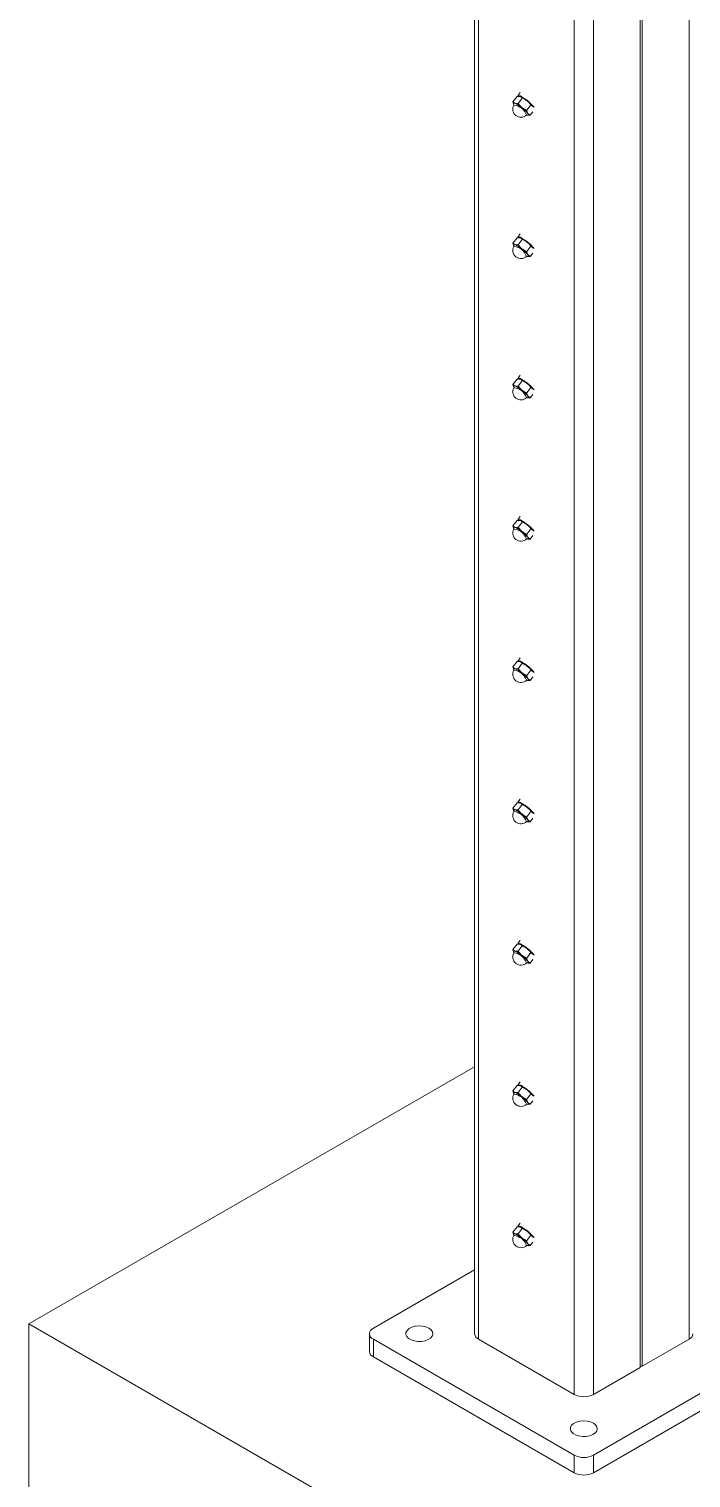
# Model space of a CAD drawing. Header units: inches. Extents: x 0.03 to 2.74, y 0.01 to 1.91.
# Drawn here: x 0.9927 to 1.0329, y 0.3054 to 0.3933 of the extents above; entities that cross this region are included whole.
import ezdxf

# ---------------------------------------------------------------- set-up
doc = ezdxf.new("R2010")
doc.units = ezdxf.units.IN
doc.header["$MEASUREMENT"] = 0

msp = doc.modelspace()

# ---------------------------------------------------------------- linework, layer by layer
at = {"color": 7, "linetype": 'Continuous', "lineweight": 15}
for p, q in [((1.019763682426976, 0.427877486281862), (1.019763682426976, 0.3141741760630488)), ((1.020003928451497, 0.31383936933129), (1.020003928451497, 0.4275426795501033)), ((1.032763406325379, 0.3138393753182137), (1.032763406325379, 0.4275426855370269)), ((1.029805521691204, 0.3121318248651379), (1.029805521691204, 0.425835135083951)), ((1.029921508490846, 0.3121987826193354), (1.029921508490846, 0.4259020928381486)), ((1.025803686721719, 0.3104912401488245), (1.025803686721719, 0.4241945503676375)), ((1.026963623856672, 0.3104912321662595), (1.026963623856672, 0.4241945423850727)), ((1.022528936742944, 0.3894728981642986), (1.022375393893251, 0.3892783817730081)), ((1.022080155081155, 0.3889147761324984), (1.022336576065009, 0.3892396393833384)), ((1.022080155081155, 0.3889147761324984), (1.02215138505274, 0.3887228840143988)), ((1.022398209608488, 0.3888124584605813), (1.022208057906619, 0.388824176943287)), ((1.022336576065009, 0.3892396393833384), (1.022526731223805, 0.3892279149130603)), ((1.022398209608488, 0.3888124584605813), (1.022654602936929, 0.3891373057462917)), ((1.022920941843058, 0.3884052192975511), (1.023177362826912, 0.3887300825483912)), ((1.023177362826912, 0.3887300825483912), (1.023310845131829, 0.3886170651492248)), ((1.022935498960765, 0.3881120302586322), (1.022924682237586, 0.388115683233869)), ((1.023125650662634, 0.3881003117759265), (1.022992171814644, 0.3882133271794516)), ((1.023125650662634, 0.3881003117759265), (1.0232911683059, 0.3883100083578905)), ((1.022080155081155, 0.3803421677784068), (1.022336576065009, 0.3806670310292469)), ((1.022336576065009, 0.3806670310292469), (1.022526731223805, 0.3806553105508999)), ((1.022528936742944, 0.3809002938021382), (1.022375393893251, 0.3807057734189166)), ((1.022080155081155, 0.3803421677784068), (1.02215138505274, 0.3801502756603072)), ((1.022398209608488, 0.3802398501064898), (1.022208057906619, 0.3802515685891955)), ((1.022398209608488, 0.3802398501064898), (1.022654602936929, 0.3805646973922001)), ((1.022920941843058, 0.3798326109434596), (1.023177362826912, 0.3801574741942996)), ((1.023177362826912, 0.3801574741942996), (1.023310845131829, 0.3800444567951333)), ((1.022935498960765, 0.3795394258964718), (1.022924682237586, 0.3795430788717086)), ((1.023125650662634, 0.3795277034218349), (1.022992171814644, 0.37964071882536)), ((1.023125650662634, 0.3795277034218349), (1.0232911683059, 0.379737400003799)), ((1.022080155081155, 0.3717695634162465), (1.022336576065009, 0.3720944226751554)), ((1.022336576065009, 0.3720944226751554), (1.022526731223805, 0.3720827021968084)), ((1.022528936742944, 0.3723276854480467), (1.022375393893251, 0.3721331690567562)), ((1.022398209608488, 0.3716672457443295), (1.022654602936929, 0.3719920890381086)), ((1.022080155081155, 0.3717695634162465), (1.02215138505274, 0.3715776673062158)), ((1.022398209608488, 0.3716672457443295), (1.022208057906619, 0.3716789642270352)), ((1.022920941843058, 0.3712600065812992), (1.023177362826912, 0.3715848698321393)), ((1.023125650662634, 0.3709550990596746), (1.022992171814644, 0.3710681144631997)), ((1.023125650662634, 0.3709550990596746), (1.0232911683059, 0.3711647956416387)), ((1.023177362826912, 0.3715848698321393), (1.023310845131829, 0.3714718524329729)), ((1.022935498960765, 0.3709668175423803), (1.022924682237586, 0.3709704705176171)), ((1.022080155081155, 0.3631969550621549), (1.022336576065009, 0.363521818312995)), ((1.022080155081155, 0.3631969550621549), (1.02215138505274, 0.3630050589521242)), ((1.022398209608488, 0.3630946333983067), (1.022208057906619, 0.3631063598648748)), ((1.022336576065009, 0.363521818312995), (1.022526731223805, 0.363510097834648)), ((1.022528936742944, 0.3637550810858864), (1.022375393893251, 0.3635605607026646)), ((1.022398209608488, 0.3630946333983067), (1.022654602936929, 0.3634194806840171)), ((1.022920941843058, 0.3626873982272077), (1.023177362826912, 0.3630122614780478)), ((1.022935498960765, 0.3623942091882887), (1.022924682237586, 0.3623978661554567)), ((1.023125650662634, 0.362382490705583), (1.022992171814644, 0.362495502117177)), ((1.023125650662634, 0.362382490705583), (1.0232911683059, 0.3625921872875471)), ((1.023177362826912, 0.3630122614780478), (1.023310845131829, 0.3628992480708126)), ((1.022528936742944, 0.3551824727317949), (1.022375393893251, 0.3549879523485731)), ((1.022080155081155, 0.3546243467080634), (1.022336576065009, 0.3549492099589034)), ((1.022080155081155, 0.3546243467080634), (1.02215138505274, 0.354432458581895)), ((1.022398209608488, 0.3545220330280776), (1.022208057906619, 0.3545337515107833)), ((1.022336576065009, 0.3549492099589034), (1.022526731223805, 0.3549374894805565)), ((1.022398209608488, 0.3545220330280776), (1.022654602936929, 0.3548468803137879)), ((1.022920941843058, 0.3541147898731162), (1.023177362826912, 0.3544396531239563)), ((1.023177362826912, 0.3544396531239563), (1.023310845131829, 0.3543266397167211)), ((1.022935498960765, 0.3538216008341972), (1.022924682237586, 0.3538252578013652)), ((1.023125650662634, 0.3538098823514915), (1.022992171814644, 0.3539229017469478)), ((1.023125650662634, 0.3538098823514915), (1.0232911683059, 0.3540195789334556)), ((1.022080155081155, 0.3460517383539718), (1.022336576065009, 0.3463766016048119)), ((1.022336576065009, 0.3463766016048119), (1.022526731223805, 0.346364881126465)), ((1.022528936742944, 0.3466098643777032), (1.022375393893251, 0.3464153439944817)), ((1.022080155081155, 0.3460517383539718), (1.02215138505274, 0.3458598502278035)), ((1.022398209608488, 0.345949424673986), (1.022208057906619, 0.3459611431566917)), ((1.022398209608488, 0.345949424673986), (1.022654602936929, 0.3462742719596963)), ((1.022920941843058, 0.3455421815190245), (1.023177362826912, 0.3458670447698647)), ((1.023177362826912, 0.3458670447698647), (1.023310845131829, 0.3457540313626296)), ((1.022935498960765, 0.3452490004639681), (1.022924682237586, 0.3452526494472737)), ((1.023125650662634, 0.3452372739974), (1.022992171814644, 0.3453502933928563)), ((1.023125650662634, 0.3452372739974), (1.0232911683059, 0.3454469705793641)), ((1.022080155081155, 0.3374791299998803), (1.022336576065009, 0.3378039932507205)), ((1.022336576065009, 0.3378039932507205), (1.022526731223805, 0.3377922727723735)), ((1.022528936742944, 0.3380372560236117), (1.022375393893251, 0.3378427436242524)), ((1.022398209608488, 0.3373768163198945), (1.022654602936929, 0.3377016636056048)), ((1.022080155081155, 0.3374791299998803), (1.02215138505274, 0.337287241873712)), ((1.022398209608488, 0.3373768163198945), (1.022208057906619, 0.3373885348026002)), ((1.022920941843058, 0.3369695811487954), (1.023177362826912, 0.3372944364157732)), ((1.023125650662634, 0.3366646736271708), (1.022992171814644, 0.3367776850387648)), ((1.023125650662634, 0.3366646736271708), (1.0232911683059, 0.336874370209135)), ((1.023177362826912, 0.3372944364157732), (1.023310845131829, 0.337181423008538)), ((1.022935498960765, 0.3366763921098765), (1.022924682237586, 0.3366800410931821)), ((1.019763678970049, 0.3303741962567497), (0.9927450600874491, 0.3147766795783024)), ((1.022080155081155, 0.3289065296296511), (1.022336576065009, 0.3292313928804912)), ((1.022080155081155, 0.3289065296296511), (1.02215138505274, 0.3287146335196204)), ((1.022398209608488, 0.328804207965803), (1.022208057906619, 0.3288159264485087)), ((1.022336576065009, 0.3292313928804912), (1.022526731223805, 0.3292196644182819)), ((1.022528936742944, 0.3294646476695202), (1.022375393893251, 0.3292701352701609)), ((1.022398209608488, 0.328804207965803), (1.022654602936929, 0.3291290552515133)), ((1.022920941843058, 0.3283969727947039), (1.023177362826912, 0.3287218360455439)), ((1.022935498960765, 0.3281037837557849), (1.022924682237586, 0.3281074327390906)), ((1.023125650662634, 0.3280920652730793), (1.022992171814644, 0.3282050766846732)), ((1.023125650662634, 0.3280920652730793), (1.0232911683059, 0.3283017618550433)), ((1.023177362826912, 0.3287218360455439), (1.023310845131829, 0.3286088146544465)), ((1.022528936742944, 0.3208920472992911), (1.022375393893251, 0.3206975269160693)), ((1.022080155081155, 0.3203339212755596), (1.022336576065009, 0.3206587845263997)), ((1.022080155081155, 0.3203339212755596), (1.02215138505274, 0.3201420251655289)), ((1.022398209608488, 0.3202315996117114), (1.022208057906619, 0.3202433180944171)), ((1.022336576065009, 0.3206587845263997), (1.022526731223805, 0.3206470640480527)), ((1.022398209608488, 0.3202315996117114), (1.022654602936929, 0.3205564468974217)), ((1.022920941843058, 0.3198243644406124), (1.023177362826912, 0.3201492276914525)), ((1.023177362826912, 0.3201492276914525), (1.023310845131829, 0.320036206300355)), ((1.022935498960765, 0.3195311754016934), (1.022924682237586, 0.3195348323688614)), ((1.023125650662634, 0.3195194569189878), (1.022992171814644, 0.3196324683305816)), ((1.023125650662634, 0.3195194569189878), (1.0232911683059, 0.3197291535009518)), ((1.013624187786092, 0.3145089927730137), (1.019763689340829, 0.3180532515788932)), ((1.050742660074301, 0.2812953777754402), (0.9927450600874491, 0.3147766795783024)), ((0.9927450600874491, 0.3147766795783024), (0.9927450600874491, 0.2946846352352887)), ((1.013383955589277, 0.3141741820499725), (1.013383955589277, 0.3131026119936078)), ((1.025803700549425, 0.3068083002433176), (1.013624201613798, 0.3138393753182137)), ((1.013624201613798, 0.3138393753182137), (1.013624201613798, 0.3127678052618491)), ((1.025803686721719, 0.3104912401488245), (1.020003928451497, 0.31383936933129)), ((1.039143136620004, 0.3138393673356489), (1.026963637684378, 0.3068082922607527)), ((1.029921508490846, 0.3121987826193354), (1.032763406325379, 0.3138393753182137)), ((1.025803700549425, 0.3057367301869529), (1.013624201613798, 0.3127678052618491)), ((1.029805521691204, 0.3121318248651379), (1.026963623856672, 0.3104912321662595)), ((1.039143136620004, 0.3127677972792842), (1.026963637684378, 0.3057367222043881)), ((1.025803700549425, 0.3057367301869529), (1.025803700549425, 0.3068083002433176)), ((1.026963637684378, 0.3068082922607527), (1.026963637684378, 0.3057367222043881))]:
    msp.add_line(p, q, dxfattribs=at)
at = {"color": 7, "linetype": 'Continuous', "lineweight": 15, "flags": 128}
for points in [[(1.02215138505274, 0.3887228840143988), (1.022131836133094, 0.3887551679918472), (1.022119837141035, 0.3887825544380322), (1.022115557465965, 0.3888045502874966), (1.022119083531047, 0.3888207862116753), (1.022130339283897, 0.388830982695589), (1.022149151878188, 0.3888349759811806), (1.022175206733604, 0.388832692125925), (1.022208057906619, 0.388824176943287)], [(1.022992171814644, 0.3882133271794516), (1.023011717277363, 0.3881810412057132), (1.023023716269422, 0.3881536587514595), (1.023027995944492, 0.3881316629019951), (1.023024473336337, 0.388115420990244), (1.023013217583487, 0.3881052245063302), (1.022994401532269, 0.3881012372083111), (1.022968346676853, 0.3881035170716354), (1.022935498960765, 0.3881120302586322)], [(1.02215138505274, 0.3801502756603072), (1.022131836133094, 0.3801825636296868), (1.022119837141035, 0.3802099460839407), (1.022115557465965, 0.380231941933405), (1.022119083531047, 0.3802481818495149), (1.022130339283897, 0.3802583743414975), (1.022149151878188, 0.380262367627089), (1.022175206733604, 0.3802600877637647), (1.022208057906619, 0.3802515685891955)], [(1.022992171814644, 0.37964071882536), (1.023011717277363, 0.3796084328516217), (1.023023716269422, 0.3795810503973679), (1.023027995944492, 0.3795590545479035), (1.023024473336337, 0.3795428166280836), (1.023013217583487, 0.3795326201441699), (1.022994401532269, 0.3795286288542196), (1.022968346676853, 0.3795309087175439), (1.022935498960765, 0.3795394258964718)], [(1.02215138505274, 0.3715776673062158), (1.022131836133094, 0.3716099552755953), (1.022119837141035, 0.3716373417217803), (1.022115557465965, 0.3716593335793135), (1.022119083531047, 0.3716755734954234), (1.022130339283897, 0.3716857699793371), (1.022149151878188, 0.3716897592729974), (1.022175206733604, 0.3716874794096732), (1.022208057906619, 0.3716789642270352)], [(1.022992171814644, 0.3710681144631997), (1.023011717277363, 0.3710358284894614), (1.023023716269422, 0.3710084420432764), (1.023027995944492, 0.3709864461938119), (1.023024473336337, 0.3709702082739921), (1.023013217583487, 0.3709600117900784), (1.022994401532269, 0.3709560244920592), (1.022968346676853, 0.3709583043553835), (1.022935498960765, 0.3709668175423803)], [(1.02215138505274, 0.3630050589521242), (1.022131836133094, 0.3630373469215037), (1.022119837141035, 0.3630647333676887), (1.022115557465965, 0.3630867292171532), (1.022119083531047, 0.3631029651413318), (1.022130339283897, 0.3631131656171767), (1.022149151878188, 0.3631171509189059), (1.022175206733604, 0.3631148710555816), (1.022208057906619, 0.3631063598648748)], [(1.022992171814644, 0.362495502117177), (1.023011717277363, 0.362463224127301), (1.023023716269422, 0.362435837681116), (1.023027995944492, 0.3624138418316516), (1.023024473336337, 0.3623976039118317), (1.023013217583487, 0.3623874034359869), (1.022994401532269, 0.3623834121460365), (1.022968346676853, 0.3623856999932232), (1.022935498960765, 0.3623942091882887)], [(1.02215138505274, 0.354432458581895), (1.022131836133094, 0.3544647385674123), (1.022119837141035, 0.3544921250135972), (1.022115557465965, 0.3545141208630616), (1.022119083531047, 0.3545303567872403), (1.022130339283897, 0.3545405572630852), (1.022149151878188, 0.3545445425648144), (1.022175206733604, 0.3545422627014901), (1.022208057906619, 0.3545337515107833)], [(1.022992171814644, 0.3539229017469478), (1.023011717277363, 0.3538906157732095), (1.023023716269422, 0.3538632293270245), (1.023027995944492, 0.3538412334775601), (1.023024473336337, 0.3538249955577402), (1.023013217583487, 0.3538147950818953), (1.022994401532269, 0.3538108117758073), (1.022968346676853, 0.3538130916391317), (1.022935498960765, 0.3538216008341972)], [(1.02215138505274, 0.3458598502278035), (1.022131836133094, 0.345892138197183), (1.022119837141035, 0.3459195166595057), (1.022115557465965, 0.3459415125089701), (1.022119083531047, 0.3459577484331488), (1.022130339283897, 0.3459679489089937), (1.022149151878188, 0.3459719421945852), (1.022175206733604, 0.345969662331261), (1.022208057906619, 0.3459611431566917)], [(1.022992171814644, 0.3453502933928563), (1.023011717277363, 0.3453180074191179), (1.023023716269422, 0.345290620972933), (1.023027995944492, 0.3452686251234686), (1.023024473336337, 0.3452523872036486), (1.023013217583487, 0.3452421947116661), (1.022994401532269, 0.3452382034217158), (1.022968346676853, 0.3452404832850401), (1.022935498960765, 0.3452490004639681)], [(1.02215138505274, 0.337287241873712), (1.022131836133094, 0.3373195298430915), (1.022119837141035, 0.3373469083054141), (1.022115557465965, 0.3373689041548786), (1.022119083531047, 0.3373851480629196), (1.022130339283897, 0.3373953405549021), (1.022149151878188, 0.3373993338404937), (1.022175206733604, 0.3373970539771693), (1.022208057906619, 0.3373885348026002)], [(1.022992171814644, 0.3367776850387648), (1.023011717277363, 0.3367453990650264), (1.023023716269422, 0.3367180126188415), (1.023027995944492, 0.336696016769377), (1.023024473336337, 0.3366797788495571), (1.023013217583487, 0.3366695863575746), (1.022994401532269, 0.3366655950676243), (1.022968346676853, 0.3366678749309485), (1.022935498960765, 0.3366763921098765)], [(1.02215138505274, 0.3287146335196204), (1.022131836133094, 0.328746921489), (1.022119837141035, 0.3287743079351849), (1.022115557465965, 0.3287963037846494), (1.022119083531047, 0.3288125397088281), (1.022130339283897, 0.3288227322008106), (1.022149151878188, 0.3288267254864022), (1.022175206733604, 0.3288244456230778), (1.022208057906619, 0.3288159264485087)], [(1.022992171814644, 0.3282050766846732), (1.023011717277363, 0.3281727907109349), (1.023023716269422, 0.3281454122486123), (1.023027995944492, 0.3281234163991479), (1.023024473336337, 0.3281071704954656), (1.023013217583487, 0.3280969780034831), (1.022994401532269, 0.3280929867135328), (1.022968346676853, 0.328095266576857), (1.022935498960765, 0.3281037837557849)], [(1.02215138505274, 0.3201420251655289), (1.022131836133094, 0.3201743131349085), (1.022119837141035, 0.3202016995810935), (1.022115557465965, 0.3202236954305578), (1.022119083531047, 0.3202399313547366), (1.022130339283897, 0.3202501238467191), (1.022149151878188, 0.3202541171323107), (1.022175206733604, 0.3202518372689863), (1.022208057906619, 0.3202433180944171)], [(1.022992171814644, 0.3196324683305816), (1.023011717277363, 0.3196001823568433), (1.023023716269422, 0.3195728038945208), (1.023027995944492, 0.3195508080450563), (1.023024473336337, 0.3195345701252364), (1.023013217583487, 0.3195243696493915), (1.022994401532269, 0.3195203783594412), (1.022968346676853, 0.3195226582227655), (1.022935498960765, 0.3195311754016934)], [(1.016988036589794, 0.31450898678609), (1.017123026114688, 0.3144062491804676), (1.017204951817022, 0.3142862812085557), (1.017227802101525, 0.3141580133648119), (1.01718984850492, 0.3140309369188761), (1.017093925706981, 0.3139144952449991), (1.016947123864062, 0.3138173035263258), (1.016760339208654, 0.3137465780015056), (1.016547434016225, 0.3137075672069464), (1.016324192613409, 0.3137031648224161), (1.016107187506091, 0.3137337021243573), (1.015912479575027, 0.3137969000904973), (1.015754532600908, 0.3138880809378174), (1.015645062107814, 0.3140004814382248), (1.015592160760803, 0.3141257578157806), (1.015599786740775, 0.3142546323344553), (1.015667362740996, 0.3143775398858834), (1.015789876217966, 0.3144853683722569), (1.015958235454857, 0.3145701152722853), (1.016159943662187, 0.3146254883292035), (1.016380066917254, 0.3146474004697939), (1.016602257414399, 0.3146342092813329), (1.016810074010944, 0.3145869125844301), (1.016988036589794, 0.31450898678609)], [(1.026963623856672, 0.3087502028360849), (1.027098609924638, 0.3086474672261036), (1.027180539083899, 0.3085274972585506), (1.027203389368402, 0.3083992294148067), (1.027165432314871, 0.3082721549645122), (1.027069516430785, 0.3081557092993528), (1.026922714587866, 0.3080585175806794), (1.026735929932457, 0.3079877920558593), (1.026523024740029, 0.3079487812613), (1.026299783337213, 0.3079443788767698), (1.026082771316041, 0.3079749201699934), (1.025888070298831, 0.3080381141448509), (1.025730123324712, 0.3081292949921711), (1.025620649374692, 0.3082416974882198), (1.025567751484607, 0.3083669718701343), (1.025575377464578, 0.3084958463888089), (1.025642953464799, 0.3086187539402371), (1.02576546694177, 0.3087265824266107), (1.025933826178661, 0.308811329326639), (1.026135530929064, 0.3088667043791984), (1.026355654184131, 0.3088886165197889), (1.026577844681276, 0.3088754253313278), (1.026785661277821, 0.308828128634425), (1.026963623856672, 0.3087502028360849)]]:
    msp.add_lwpolyline(points, dxfattribs=at)
at = {"color": 8, "linetype": 'Continuous', "lineweight": 15, "flags": 128}
for points in [[(1.022144789236881, 0.3887373487312285), (1.02212367087258, 0.3887818785339159), (1.022129872598813, 0.388824248573105), (1.022183987327044, 0.3888280344595595), (1.022280110626723, 0.3887928155782256), (1.022407837148933, 0.3887224027176424), (1.022553353015174, 0.3886244430283461), (1.022700842786477, 0.388509535973272), (1.022834342376027, 0.3883901316611417), (1.022939412201621, 0.3882791896419214), (1.02300463403486, 0.3881887198874374), (1.023022935004022, 0.3881285113298281), (1.022992372316383, 0.3881051238168528), (1.022927005292229, 0.3881172649520569)], [(1.022155467682997, 0.380148046570585), (1.02212367087258, 0.3802092701798244), (1.022129872598813, 0.3802516442109448), (1.022183987327044, 0.3802554300973991), (1.022280110626723, 0.3802202112160653), (1.022407837148933, 0.380149794363551), (1.022553353015174, 0.3800518386661858), (1.022700842786477, 0.3799369276191805), (1.022834342376027, 0.3798175272989813), (1.022939412201621, 0.3797065852797611), (1.02300463403486, 0.3796161115333459), (1.023022935004022, 0.3795559029757365), (1.022992372316383, 0.3795325154627613), (1.022927005292229, 0.3795446605898966)], [(1.022155467682997, 0.3715754382164934), (1.02212367087258, 0.371636665817664), (1.022129872598813, 0.3716790358568532), (1.022183987327044, 0.3716828217433076), (1.022280110626723, 0.3716476028619737), (1.022407837148933, 0.3715771860094594), (1.022553353015174, 0.3714792303120943), (1.022700842786477, 0.3713643192650889), (1.022834342376027, 0.3712449189448898), (1.022939412201621, 0.3711339769256696), (1.02300463403486, 0.3710435031792543), (1.023022935004022, 0.3709832986135761), (1.022992372316383, 0.3709599111006009), (1.022927005292229, 0.370972052235805)], [(1.022155467682997, 0.3630028298624018), (1.02212367087258, 0.3630640614555037), (1.022129872598813, 0.3631064314946929), (1.022183987327044, 0.3631102173811473), (1.022280110626723, 0.3630749945078822), (1.022407837148933, 0.363004581647299), (1.022553353015174, 0.3629066259499339), (1.022700842786477, 0.3627917109109974), (1.022834342376027, 0.3626723105907982), (1.022939412201621, 0.3625613685715779), (1.02300463403486, 0.362470898817094), (1.023022935004022, 0.3624106942514158), (1.022992372316383, 0.3623872987545781), (1.022927005292229, 0.3623994478736447)], [(1.022155467682997, 0.3544302215083103), (1.02212367087258, 0.3544914531014121), (1.022129872598813, 0.3545338231406013), (1.022183987327044, 0.3545376090270557), (1.022280110626723, 0.3545023861537906), (1.022407837148933, 0.3544319732932075), (1.022553353015174, 0.3543340175958424), (1.022700842786477, 0.3542191105407683), (1.022834342376027, 0.3540997022367067), (1.022939412201621, 0.3539887602174864), (1.02300463403486, 0.3538982904630025), (1.023022935004022, 0.3538380858973242), (1.022992372316383, 0.353814698384349), (1.022927005292229, 0.3538268395195532)], [(1.022144789236881, 0.3458743109527019), (1.02212367087258, 0.3459188447473206), (1.022129872598813, 0.3459612147865098), (1.022183987327044, 0.3459650006729642), (1.022280110626723, 0.3459297777996991), (1.022407837148933, 0.345859364939116), (1.022553353015174, 0.3457614092417509), (1.022700842786477, 0.3456465021866767), (1.022834342376027, 0.3455271018664776), (1.022939412201621, 0.3454161598472573), (1.02300463403486, 0.3453256821089108), (1.023022935004022, 0.3452654775432327), (1.022992372316383, 0.3452420900302575), (1.022927005292229, 0.3452542311654616)], [(1.022155467682997, 0.3372850127839896), (1.02212367087258, 0.3373462363932291), (1.022129872598813, 0.3373886064324183), (1.022183987327044, 0.3373923923188727), (1.022280110626723, 0.33735717742947), (1.022407837148933, 0.3372867565850244), (1.022553353015174, 0.3371888008876592), (1.022700842786477, 0.3370738938325852), (1.022834342376027, 0.336954493512386), (1.022939412201621, 0.3368435514931658), (1.02300463403486, 0.3367530737548193), (1.023022935004022, 0.3366928691891412), (1.022992372316383, 0.3366694816761659), (1.022927005292229, 0.3366816228113701)], [(1.022155467682997, 0.3287124044298981), (1.02212367087258, 0.3287736280391375), (1.022129872598813, 0.3288159980783267), (1.022183987327044, 0.3288197839647811), (1.022280110626723, 0.3287845690753784), (1.022407837148933, 0.3287141562147953), (1.022553353015174, 0.3286161925335677), (1.022700842786477, 0.3285012854784937), (1.022834342376027, 0.3283818851582945), (1.022939412201621, 0.3282709431390742), (1.02300463403486, 0.3281804733845902), (1.023022935004022, 0.3281202608350497), (1.022992372316383, 0.3280968733220744), (1.022927005292229, 0.3281090144572786)], [(1.022155467682997, 0.3201397960758066), (1.02212367087258, 0.320201019685046), (1.022129872598813, 0.3202433977080976), (1.022183987327044, 0.320247183594552), (1.022280110626723, 0.3202119607212869), (1.022407837148933, 0.3201415478607037), (1.022553353015174, 0.3200435921633386), (1.022700842786477, 0.3199286771244021), (1.022834342376027, 0.319809276804203), (1.022939412201621, 0.3196983347849827), (1.02300463403486, 0.3196078650304987), (1.023022935004022, 0.3195476524809581), (1.022992372316383, 0.3195242649679829), (1.022927005292229, 0.3195364140870494)]]:
    msp.add_lwpolyline(points, dxfattribs=at)
at = {"color": 7, "linetype": 'Continuous', "lineweight": 15}
for centre, radius, start, end in [((1.022571778373302, 0.3884681055585405), 0.0004921259842518786, 150.0987510803406, 313.332191988775), ((1.021577332920367, 0.3873092372885567), 0.00164099243318082, 50.16803530069804, 67.39624562274678), ((1.022441442465596, 0.3889691696120471), 0.0003161875620500217, 41.88364019101109, 102.0573396057129), ((1.021896465016926, 0.3877137322604887), 0.001640117250955611, 50.16340375473646, 67.40087716866782), ((1.021542997827144, 0.3870968244957645), 0.001829394295587099, 37.61212106555858, 53.6055900277499), ((1.021481951204809, 0.3870936789032135), 0.002404496386458405, 38.3724121305795, 60.2021554525416), ((1.021862508357216, 0.3875014176635638), 0.001828209157880836, 37.60690321974999, 53.6108078735214), ((1.022441442465596, 0.3803965612579549), 0.0003161875620505363, 41.88364019108598, 102.0573396056834), ((1.022571778373302, 0.3798954986096088), 0.0004921259842519191, 150.0987510803406, 313.3321919887705), ((1.021577321666698, 0.3787365906203652), 0.001641032129603295, 50.16867970469422, 67.39639704783094), ((1.021896383585996, 0.3791409935344194), 0.001640272590423111, 50.16422619060346, 67.40005473281352), ((1.021542922749812, 0.378524155961306), 0.001829490497734466, 37.61217906185986, 53.60488983457294), ((1.021482086963601, 0.3785212283124419), 0.002404292018119899, 38.37147296051482, 60.2030946226046), ((1.021862476178165, 0.3789287929388557), 0.001828244640670687, 37.60669425298543, 53.61037464341882), ((1.022441430767197, 0.371823929544087), 0.0003162118671339749, 41.88537627127342, 102.0542314293316), ((1.021896465016926, 0.3705685195442376), 0.001640117250954647, 50.16340375472725, 67.40087716867096), ((1.021481970613808, 0.3699484747178951), 0.002404475874204464, 38.37253986116274, 60.20240850711314), ((1.022571778373302, 0.371322891660677), 0.0004921259842519594, 150.098751080335, 313.3321919887662), ((1.021577251489432, 0.370163890208389), 0.001641147774559051, 50.16885685961603, 67.39542406381345), ((1.021542925790168, 0.3699515381950275), 0.001829496270043431, 37.61256971296106, 53.60514138034661), ((1.021862438953361, 0.3703561340525132), 0.001828307403671186, 37.60733602948962, 53.6103750637789), ((1.021577114918436, 0.3615910604992632), 0.001641408304402051, 50.1702343790573, 67.39404654439662), ((1.022441425172297, 0.3632512954115272), 0.0003162359089584885, 41.88871508956204, 102.0522647072212), ((1.021896247014995, 0.3619955554711958), 0.001640533117084369, 50.16560518031584, 67.39867574307569), ((1.021481951204811, 0.3613758578328729), 0.002404496386454722, 38.37241213056274, 60.20215545255792), ((1.021862257083998, 0.3617833439140433), 0.001828564852394863, 37.60846996536591, 53.60924112790257), ((1.022571778373302, 0.3627502847117453), 0.0004921259842519191, 150.0987510803406, 313.3321919887705), ((1.021542890452336, 0.3613789227720295), 0.001829526141147605, 37.61197061638137, 53.60445609025147), ((1.022571778373302, 0.3541776777628134), 0.0004921259842519191, 150.098751080335, 313.3321919887705), ((1.021577114918433, 0.3530184521451677), 0.001641408304406784, 50.17023437907399, 67.39404654436439), ((1.022441459751834, 0.3546787932960909), 0.0003161392373654201, 41.87856581383895, 102.0624139829642), ((1.021896409918274, 0.3534232159132638), 0.001640222358342732, 50.16396025698968, 67.40032066643295), ((1.02148195120481, 0.3528032494787799), 0.00240449638645649, 38.37241213057328, 60.20215545255206), ((1.021862395914343, 0.3532108773726719), 0.001828368328328394, 37.60760440197041, 53.61010669129312), ((1.021542815708582, 0.3528062130323998), 0.001829652100093571, 37.61325520617533, 53.60445588711318), ((1.022441459751833, 0.3461061849419991), 0.0003161392373656994, 41.87856581383456, 102.0624139829123), ((1.022571778373302, 0.3456050708138818), 0.0004921259842519191, 150.0987510803406, 313.3321919887705), ((1.02157727782171, 0.3444461125872327), 0.001641097541864163, 50.16859120957165, 67.39568971387345), ((1.021896409918273, 0.34485060755917), 0.001640222358345355, 50.16396025700487, 67.40032066642128), ((1.021542955037208, 0.3442337470000134), 0.001829454868361464, 37.61238756797295, 53.60532352533242), ((1.021481951204816, 0.3442306411246954), 0.002404496386447377, 38.37241213052923, 60.2021554525919), ((1.021862620750722, 0.3446384986849293), 0.001828050057589131, 37.60620222334712, 53.61150886992595), ((1.022441427976338, 0.3375335041263387), 0.0003162112698802024, 41.88449816561679, 102.0537374494446), ((1.02189652009476, 0.3362781810001714), 0.001640012183437053, 50.16284739147269, 67.40143353193623), ((1.021481990020785, 0.335658057814115), 0.002404455364920728, 38.37266760527759, 60.20266155032844), ((1.022571778373302, 0.3370324638649499), 0.0004921259842519191, 150.098751080335, 313.3321919887705), ((1.0215773879982, 0.3358736860282379), 0.001640887364377124, 50.16747953073844, 67.3968013926887), ((1.021543179873593, 0.3356613683122778), 0.001829136593877753, 37.61098705450113, 53.60672403880953), ((1.021862620750728, 0.3360658903308439), 0.001828050057580605, 37.60620222331016, 53.6115088699616), ((1.0215773879982, 0.3273010776741456), 0.001640887364377714, 50.16747953075582, 67.3968013926969), ((1.022441425172297, 0.328960869979023), 0.0003162359089589452, 41.88871508959507, 102.0522647071629), ((1.02189652009476, 0.3277055726460802), 0.001640012183436609, 50.16284739147243, 67.40143353193818), ((1.021481785778243, 0.3270852401605583), 0.002404745416891342, 38.3735563245032, 60.20101125861839), ((1.021862620750723, 0.3274932819767479), 0.001828050057586833, 37.60620222333549, 53.61150886993214), ((1.022571778373302, 0.3284598569160183), 0.0004921259842519594, 150.0987510803462, 313.3321919887662), ((1.021543179873584, 0.3270887599581772), 0.001829136593890521, 37.61098705455299, 53.6067240387502), ((1.022571778373302, 0.3198872499670865), 0.0004921259842519191, 150.0987510803406, 313.3321919887705), ((1.021577365461652, 0.3187283926452405), 0.001640966811578167, 50.16876867627401, 67.39710391203127), ((1.022441425172297, 0.3203882616249313), 0.0003162359089590193, 41.88871508961005, 102.0522647071608), ((1.021896247014997, 0.3191325216846043), 0.001640533117079695, 50.16560518031005, 67.39867574311808), ((1.021481951204812, 0.318512824046279), 0.002404496386453164, 38.37241213054995, 60.20215545255986), ((1.021862331572497, 0.3189204112346633), 0.001828439268936772, 37.6071863102312, 53.60924039636335), ((1.021542890452336, 0.318515888985435), 0.001829526141146711, 37.61197061636782, 53.60445609024821), ((1.013751257207971, 0.3141741866694746), 0.0003581085937865417, 110.783325237526, 249.2190410962496), ((1.020174169880279, 0.3142151284320028), 0.0004125252063113436, 185.697273817518, 245.6266199335028), ((1.03259313498219, 0.3142151429245644), 0.0004125452996871337, 294.376676910944, 354.3020959708372), ((1.013794352103555, 0.3131434991077828), 0.0004124282422879784, 185.6895073668433, 245.6343863842568), ((1.029863515091025, 0.3120869490676536), 0.0001259760997355211, 62.59015045048177, 117.4098495496079), ((1.026383662991975, 0.3116105181011308), 0.001260617153849682, 242.6081636974337, 297.391047695536), ((1.026383676819923, 0.307927613226217), 0.001260648257059708, 242.6088961802538, 297.390315212731), ((1.026383676819922, 0.3068560431698522), 0.001260648257059519, 242.6088961802593, 297.3903152127434)]:
    msp.add_arc(centre, radius, start, end, dxfattribs=at)
at = {"color": 8, "linetype": 'Continuous', "lineweight": 15}
for centre, radius, start, end in [((1.022067034495816, 0.3878286024029391), 0.0008882653763414925, 18.4792839384789, 84.95487894360164), ((1.022067058201267, 0.379256024083559), 0.0008882333735769216, 18.47793111028573, 84.95623177177615), ((1.022067038203986, 0.3706833962478774), 0.0008882585144793419, 18.47871413802197, 84.95507998878256), ((1.02206704625648, 0.3621107980961955), 0.0008882476435116586, 18.47825460099419, 84.95553952583339), ((1.022067038840141, 0.3535381766197472), 0.0008882613671737974, 18.47939421271161, 84.95513742646611), ((1.022067070144512, 0.3449656079284318), 0.0008882191057041654, 18.4776076880298, 84.95692395114256), ((1.022067070144512, 0.3363929995743406), 0.000888219105704095, 18.47760768801621, 84.956923951141), ((1.022067030151021, 0.3278203522582752), 0.0008882693861404379, 18.47917369072315, 84.95462043609348), ((1.02206704625648, 0.3192477643096003), 0.0008882476435116233, 18.4782546009874, 84.95553952583276)]:
    msp.add_arc(centre, radius, start, end, dxfattribs=at)
at = {"color": 7, "linetype": 'Continuous', "lineweight": 15}
for points, knots in [([(1.022208057906619, 0.388824176943287), (1.022204319162701, 0.3888254281917387), (1.022151043128843, 0.3888432581250924), (1.022114310204653, 0.3888803174831916), (1.022080155081155, 0.3889147761324984)], [0, 0, 0, 0, 0.07017684401044375, 1, 1, 1, 1]), ([(1.022152805849553, 0.3887396491321624), (1.022153078141179, 0.3887403712917954), (1.022153781328027, 0.3887422362523997), (1.022146638914818, 0.3887245643716228), (1.022142262223572, 0.3887137354873725)], [0, 0, 0, 0, 0.3872251410506728, 0.9999999999999999, 0.9999999999999999, 0.9999999999999999, 0.9999999999999999]), ([(1.022398209608488, 0.3888124584605813), (1.022450036116295, 0.3887466283696523), (1.022519518774389, 0.3886583714159461), (1.022606379275575, 0.3885874262995322), (1.02262845128757, 0.3885693985258135)], [0, 0, 0, 0, 0.7458912659530242, 1, 1, 1, 1]), ([(1.022526731223805, 0.3892279149130603), (1.02253046881779, 0.3892266643386755), (1.022583740179595, 0.389208840091107), (1.02262045970515, 0.3891717725636589), (1.022654602936929, 0.3891373057462916)], [0, 0, 0, 0, 0.07016141242133206, 1, 1, 1, 1]), ([(1.02262845128757, 0.3885693985258134), (1.022699435960363, 0.3885215679753614), (1.022792739155463, 0.388458698865666), (1.022896194809309, 0.3884155424873521), (1.022920941843058, 0.3884052192975511)], [0, 0, 0, 0, 0.7607957339270736, 0.9999999999999999, 0.9999999999999999, 0.9999999999999999, 0.9999999999999999]), ([(1.022947124604756, 0.3889731364955867), (1.022924235186983, 0.3889901226810642), (1.022834146434988, 0.3890569773414117), (1.022731310612784, 0.3891029864570382), (1.022654602936929, 0.3891373057462917)], [0, 0, 0, 0, 0.2540763110493908, 1, 1, 1, 1]), ([(1.023177362826912, 0.3887300825483912), (1.023161361616838, 0.38875149003944), (1.023094466338273, 0.3888409870256392), (1.023010787579929, 0.3889160377481811), (1.022947124604756, 0.3889731364955867)], [0, 0, 0, 0, 0.239197898812351, 1, 1, 1, 1]), ([(1.022910363647812, 0.3881061928521019), (1.022915775848346, 0.3881118066774135), (1.022929557693584, 0.3881261019480964), (1.022933525129689, 0.3881245190985825), (1.02293593453351, 0.3881235578421018)], [0, 0, 0, 0, 0.3927050726155641, 1, 1, 1, 1]), ([(1.022992171814644, 0.3882133271794516), (1.022989774948482, 0.3882169782281358), (1.022955622590647, 0.3882690011250159), (1.02293765160069, 0.3883395871296681), (1.022920941843058, 0.3884052192975511)], [0, 0, 0, 0, 0.07018157202188384, 1, 1, 1, 1]), ([(1.022935498960765, 0.3881120302586322), (1.022939296368676, 0.3881108578115798), (1.022993412163627, 0.3880941495975123), (1.023061935623671, 0.3880973427204644), (1.023125650662634, 0.3881003117759264)], [0, 0, 0, 0, 0.07017189555041721, 1, 1, 1, 1]), ([(1.022208057906619, 0.3802515685891955), (1.022204319156438, 0.3802528212270269), (1.022151039045742, 0.3802706722946513), (1.022114308337308, 0.3803077198805679), (1.022080155081155, 0.3803421677784068)], [0, 0, 0, 0, 0.07017159184347951, 1, 1, 1, 1]), ([(1.022152805849553, 0.3801670407780708), (1.022153078141179, 0.3801677629377039), (1.022153781328027, 0.3801696278983082), (1.022146638914818, 0.3801519560175313), (1.022142262223572, 0.3801411271332809)], [0, 0, 0, 0, 0.3872251410506728, 0.9999999999999999, 0.9999999999999999, 0.9999999999999999, 0.9999999999999999]), ([(1.022398209608488, 0.3802398501064898), (1.022450035406151, 0.380174019117403), (1.022519516601923, 0.3800857616076898), (1.022606379214778, 0.380014820524029), (1.02262845128757, 0.3799967941636531)], [0, 0, 0, 0, 0.7458967435259647, 1, 1, 1, 1]), ([(1.022526731223805, 0.3806553105508999), (1.022530468817445, 0.3806540599805083), (1.022583739954144, 0.3806362358635236), (1.022620459602041, 0.3805991661922392), (1.022654602936929, 0.3805646973922001)], [0, 0, 0, 0, 0.07016170241232667, 1, 1, 1, 1]), ([(1.02262845128757, 0.3799967941636531), (1.02269943658068, 0.3799489649756571), (1.022792741049958, 0.3798860973476393), (1.022896194862672, 0.3798429355831375), (1.022920941843058, 0.3798326109434596)], [0, 0, 0, 0, 0.7607919927023591, 1, 1, 1, 1]), ([(1.022947124604756, 0.3804005321334263), (1.022924235212155, 0.3804175183667892), (1.022834147053605, 0.3804843728487319), (1.022731310794956, 0.3805303797894264), (1.022654602936929, 0.3805646973922001)], [0, 0, 0, 0, 0.2540777053278065, 1, 1, 1, 1]), ([(1.022992171814644, 0.37964071882536), (1.022989774948482, 0.3796443698740443), (1.022955622590647, 0.3796963927709244), (1.02293765160069, 0.3797669787755766), (1.022920941843058, 0.3798326109434595)], [0, 0, 0, 0, 0.07018157202188384, 1, 1, 1, 1]), ([(1.023177362826912, 0.3801574741942996), (1.023161361708301, 0.3801788831008888), (1.023094468662379, 0.3802683835293563), (1.023010788269691, 0.3803434340421502), (1.022947124604756, 0.3804005321334263)], [0, 0, 0, 0, 0.239204515059539, 1, 1, 1, 1]), ([(1.022910363647812, 0.3795335844980103), (1.022915775848346, 0.3795391983233219), (1.022929557693584, 0.3795534935940049), (1.022933525129689, 0.3795519107444909), (1.02293593453351, 0.3795509494880103)], [0, 0, 0, 0, 0.3927050726155641, 1, 1, 1, 1]), ([(1.022935498960765, 0.3795394258964718), (1.022939296382799, 0.3795382520739037), (1.022993416334119, 0.3795215230351829), (1.023061937451011, 0.3795247255847853), (1.023125650662634, 0.3795277034218349)], [0, 0, 0, 0, 0.07016676735883061, 1, 1, 1, 1]), ([(1.022526731223805, 0.3720827021968084), (1.022530468817445, 0.3720814516264168), (1.022583739954144, 0.3720636275094321), (1.022620459602041, 0.3720265578381477), (1.022654602936929, 0.3719920890381085)], [0, 0, 0, 0, 0.07016170241232667, 1, 1, 1, 1]), ([(1.022947124604756, 0.3718279237793348), (1.022924235212155, 0.3718449100126976), (1.022834147053605, 0.3719117644946405), (1.022731310794956, 0.371957771435335), (1.022654602936929, 0.3719920890381086)], [0, 0, 0, 0, 0.2540777053278065, 1, 1, 1, 1]), ([(1.022208057906619, 0.3716789642270352), (1.022204319162701, 0.3716802154754869), (1.022151043128843, 0.3716980454088405), (1.022114310204653, 0.3717351047669397), (1.022080155081155, 0.3717695634162465)], [0, 0, 0, 0, 0.07017684401044375, 1, 1, 1, 1]), ([(1.022152805849553, 0.3715944324239793), (1.022153078130096, 0.3715951543933626), (1.022153781295608, 0.3715970188819644), (1.022146638920264, 0.3715793499309538), (1.022142262223572, 0.3715685227711206)], [0, 0, 0, 0, 0.3872211300668832, 0.9999999999999999, 0.9999999999999999, 0.9999999999999999, 0.9999999999999999]), ([(1.022398209608488, 0.3716672457443294), (1.022450035131985, 0.3716014131439649), (1.02251951576321, 0.3715131537242827), (1.022606379191308, 0.3714422121456857), (1.02262845128757, 0.3714241858095615)], [0, 0, 0, 0, 0.7458988581779884, 1, 1, 1, 1]), ([(1.02262845128757, 0.3714241858095615), (1.022699435960363, 0.3713763552591095), (1.022792739155463, 0.3713134861494141), (1.022896194809309, 0.3712703297711002), (1.022920941843058, 0.3712600065812992)], [0, 0, 0, 0, 0.7607957339270736, 0.9999999999999999, 0.9999999999999999, 0.9999999999999999, 0.9999999999999999]), ([(1.022992171814644, 0.3710681144631997), (1.022989774948482, 0.3710717655118839), (1.022955622590647, 0.371123788408764), (1.02293765160069, 0.3711943744134162), (1.022920941843058, 0.3712600065812992)], [0, 0, 0, 0, 0.07018157202188384, 1, 1, 1, 1]), ([(1.023177362826912, 0.3715848698321393), (1.023161361616838, 0.3716062773231881), (1.023094466338273, 0.3716957743093873), (1.023010787579929, 0.3717708250319293), (1.022947124604756, 0.3718279237793348)], [0, 0, 0, 0, 0.239197898812351, 1, 1, 1, 1]), ([(1.022910363647812, 0.3709609761439188), (1.022915775848346, 0.3709665899692304), (1.022929557693584, 0.3709808852399133), (1.022933525129689, 0.3709793023903994), (1.02293593453351, 0.3709783411339188)], [0, 0, 0, 0, 0.3927050726155641, 1, 1, 1, 1]), ([(1.022935498960765, 0.3709668175423803), (1.022939296384069, 0.3709656437164527), (1.022993416709266, 0.3709489145198796), (1.023061937615386, 0.3709521192207896), (1.023125650662634, 0.3709550990596746)], [0, 0, 0, 0, 0.0701663061001439, 1, 1, 1, 1]), ([(1.022208057906619, 0.3631063598648748), (1.022204319162355, 0.3631076111173213), (1.02215104290335, 0.3631254411812991), (1.022114310101528, 0.3631624983955233), (1.022080155081155, 0.3631969550621549)], [0, 0, 0, 0, 0.07017655393543411, 1, 1, 1, 1]), ([(1.022398209608488, 0.3630946333983067), (1.022450034696017, 0.3630288015109512), (1.022519514429538, 0.3629405434450453), (1.022606379153989, 0.3628696063944312), (1.02262845128757, 0.3628515814474012)], [0, 0, 0, 0, 0.7459022207166932, 1, 1, 1, 1]), ([(1.022526731223805, 0.363510097834648), (1.022530468817099, 0.3635088472682495), (1.022583739728703, 0.3634910232818442), (1.022620459498936, 0.3634539514667255), (1.022654602936929, 0.363419480684017)], [0, 0, 0, 0, 0.07016199239100283, 1, 1, 1, 1]), ([(1.022947124604756, 0.3632553194171744), (1.022924235237326, 0.3632723056984242), (1.022834147672195, 0.3633391600019827), (1.022731310977119, 0.3633851647677279), (1.022654602936929, 0.3634194806840171)], [0, 0, 0, 0, 0.2540790995597305, 1, 1, 1, 1]), ([(1.023177362826912, 0.3630122614780478), (1.023161361590758, 0.3630336689402349), (1.023094465675512, 0.3631231665116934), (1.023010787383226, 0.3631982191049352), (1.022947124604756, 0.3632553194171744)], [0, 0, 0, 0, 0.2391960121186213, 1, 1, 1, 1]), ([(1.022152805849553, 0.3630218240698878), (1.022153078130096, 0.3630225460392711), (1.022153781295608, 0.3630244105278729), (1.022146638920264, 0.3630067415768623), (1.022142262223572, 0.3629959144170291)], [0, 0, 0, 0, 0.3872211300668832, 0.9999999999999999, 0.9999999999999999, 0.9999999999999999, 0.9999999999999999]), ([(1.02262845128757, 0.3628515814474012), (1.02269943658068, 0.3628037522594051), (1.022792741049958, 0.3627408846313874), (1.022896194862672, 0.3626977228668856), (1.022920941843058, 0.3626873982272077)], [0, 0, 0, 0, 0.7607919927023591, 1, 1, 1, 1]), ([(1.022910363647812, 0.3623883677898272), (1.022915775842938, 0.3623939814592737), (1.022929557378058, 0.3624082760256779), (1.022933525031317, 0.3624066961866471), (1.02293593453351, 0.3624057367717584)], [0, 0, 0, 0, 0.3927135169878051, 1, 1, 1, 1]), ([(1.022992171814644, 0.362495502117177), (1.02298977496037, 0.3624991558540733), (1.022955634591272, 0.3625511990373405), (1.02293765715645, 0.3626217760940664), (1.022920941843058, 0.3626873982272077)], [0, 0, 0, 0, 0.07020586879757297, 1, 1, 1, 1]), ([(1.022935498960765, 0.3623942091882887), (1.022939296384069, 0.3623930353623612), (1.022993416709266, 0.3623763061657881), (1.023061937615386, 0.3623795108666981), (1.023125650662634, 0.362382490705583)], [0, 0, 0, 0, 0.0701663061001439, 1, 1, 1, 1]), ([(1.022208057906619, 0.3545337515107833), (1.022204319162355, 0.3545350027632297), (1.02215104290335, 0.3545528328272076), (1.022114310101528, 0.3545898900414318), (1.022080155081155, 0.3546243467080633)], [0, 0, 0, 0, 0.07017655393543411, 1, 1, 1, 1]), ([(1.022152805849553, 0.3544492236996586), (1.022153078152259, 0.3544499460495442), (1.022153781360439, 0.3544518114821534), (1.022146638909374, 0.354434136671603), (1.022142262223572, 0.3544233060629375)], [0, 0, 0, 0, 0.3872291510814109, 1, 1, 1, 1]), ([(1.022398209608488, 0.3545220330280776), (1.022450036116295, 0.3544562029371485), (1.022519518774389, 0.3543679459834422), (1.022606379275575, 0.3542970008670284), (1.02262845128757, 0.3542789730933097)], [0, 0, 0, 0, 0.7458912659530242, 1, 1, 1, 1]), ([(1.022526731223805, 0.3549374894805565), (1.02253046881779, 0.3549362389061717), (1.022583740179595, 0.3549184146586031), (1.02262045970515, 0.3548813471311551), (1.022654602936929, 0.3548468803137878)], [0, 0, 0, 0, 0.07016141242133206, 1, 1, 1, 1]), ([(1.022947124604756, 0.3546827110630829), (1.022924235186983, 0.3546996972485604), (1.022834146434988, 0.3547665519089079), (1.022731310612784, 0.3548125610245345), (1.022654602936929, 0.3548468803137879)], [0, 0, 0, 0, 0.2540763110493908, 1, 1, 1, 1]), ([(1.023177362826912, 0.3544396531239563), (1.023161361590758, 0.3544610605861434), (1.023094465675512, 0.3545505581576019), (1.023010787383226, 0.3546256107508436), (1.022947124604756, 0.3546827110630829)], [0, 0, 0, 0, 0.2391960121186213, 1, 1, 1, 1]), ([(1.02262845128757, 0.3542789730933097), (1.02269943658068, 0.3542311439053136), (1.022792741049958, 0.3541682762772959), (1.022896194862672, 0.3541251145127941), (1.022920941843058, 0.3541147898731162)], [0, 0, 0, 0, 0.7607919927023591, 1, 1, 1, 1]), ([(1.022910363647812, 0.3538157674195981), (1.022915775853754, 0.3538213814007547), (1.022929558009133, 0.353835677375709), (1.022933525228071, 0.353834091515761), (1.02293593453351, 0.3538331284176669)], [0, 0, 0, 0, 0.3926966278722844, 1, 1, 1, 1]), ([(1.022992171814644, 0.3539229017469478), (1.022989774948946, 0.3539265527964224), (1.022955623059515, 0.3539785750011359), (1.022937651817761, 0.3540491593302045), (1.022920941843058, 0.3541147898731162)], [0, 0, 0, 0, 0.07018252099721901, 1, 1, 1, 1]), ([(1.022935498960765, 0.3538216008341972), (1.022939296353274, 0.3538204297660279), (1.022993407616718, 0.3538037425318081), (1.023061933631444, 0.3538069240781127), (1.023125650662634, 0.3538098823514915)], [0, 0, 0, 0, 0.07017748740713897, 1, 1, 1, 1]), ([(1.022208057906619, 0.3459611431566917), (1.022204319162355, 0.3459623944091382), (1.02215104290335, 0.345980224473116), (1.022114310101528, 0.3460172816873403), (1.022080155081155, 0.3460517383539718)], [0, 0, 0, 0, 0.07017655393543411, 1, 1, 1, 1]), ([(1.022152805849553, 0.345876615345567), (1.022153078152259, 0.3458773376954527), (1.022153781360439, 0.3458792031280619), (1.022146638909374, 0.3458615283175114), (1.022142262223572, 0.3458506977088459)], [0, 0, 0, 0, 0.3872291510814109, 1, 1, 1, 1]), ([(1.022398209608488, 0.345949424673986), (1.022450036116295, 0.345883594583057), (1.022519518774389, 0.3457953376293507), (1.022606379275575, 0.3457243925129369), (1.02262845128757, 0.3457063647392182)], [0, 0, 0, 0, 0.7458912659530242, 1, 1, 1, 1]), ([(1.022526731223805, 0.346364881126465), (1.02253046881779, 0.3463636305520802), (1.022583740179595, 0.3463458063045116), (1.02262045970515, 0.3463087387770636), (1.022654602936929, 0.3462742719596963)], [0, 0, 0, 0, 0.07016141242133206, 1, 1, 1, 1]), ([(1.02262845128757, 0.3457063647392182), (1.02269943658068, 0.3456585355512221), (1.022792741049958, 0.3455956679232044), (1.022896194862672, 0.3455525061587025), (1.022920941843058, 0.3455421815190245)], [0, 0, 0, 0, 0.7607919927023591, 1, 1, 1, 1]), ([(1.022947124604756, 0.3461101027089914), (1.022924235186983, 0.346127088894469), (1.022834146434988, 0.3461939435548164), (1.022731310612784, 0.3462399526704428), (1.022654602936929, 0.3462742719596963)], [0, 0, 0, 0, 0.2540763110493908, 1, 1, 1, 1]), ([(1.022992171814644, 0.3453502933928563), (1.022989774948946, 0.3453539444423309), (1.022955623059515, 0.3454059666470443), (1.022937651817761, 0.345476550976113), (1.022920941843058, 0.3455421815190245)], [0, 0, 0, 0, 0.07018252099721901, 1, 1, 1, 1]), ([(1.023177362826912, 0.3458670447698647), (1.023161361825859, 0.3458884551208614), (1.023094471649223, 0.3459779584060185), (1.023010789156108, 0.3460530068385387), (1.022947124604756, 0.3461101027089914)], [0, 0, 0, 0, 0.2392130183725579, 1, 1, 1, 1]), ([(1.022910363647812, 0.3452431590655065), (1.022915775853754, 0.3452487730466632), (1.022929558009133, 0.3452630690216175), (1.022933525228071, 0.3452614831616694), (1.02293593453351, 0.3452605200635754)], [0, 0, 0, 0, 0.3926966278722844, 1, 1, 1, 1]), ([(1.022935498960765, 0.3452490004639681), (1.022939296381528, 0.3452478266447597), (1.022993415958983, 0.3452310977638891), (1.02306193728664, 0.3452342981621839), (1.023125650662634, 0.3452372739974)], [0, 0, 0, 0, 0.07016722861083623, 1, 1, 1, 1]), ([(1.022526731223805, 0.3377922727723735), (1.02253046881779, 0.3377910221979887), (1.022583740179595, 0.3377731979504201), (1.02262045970515, 0.337736130422972), (1.022654602936929, 0.3377016636056047)], [0, 0, 0, 0, 0.07016141242133206, 1, 1, 1, 1]), ([(1.022947124604756, 0.3375374943548998), (1.022924235186983, 0.3375544805403773), (1.022834146434988, 0.3376213352007248), (1.022731310612784, 0.3376673443163513), (1.022654602936929, 0.3377016636056048)], [0, 0, 0, 0, 0.2540763110493908, 1, 1, 1, 1]), ([(1.022208057906619, 0.3373885348026002), (1.022204319162355, 0.3373897860550467), (1.02215104290335, 0.3374076161190245), (1.022114310101528, 0.3374446733332487), (1.022080155081155, 0.3374791299998802)], [0, 0, 0, 0, 0.07017655393543411, 1, 1, 1, 1]), ([(1.022152805849553, 0.3373040069914755), (1.022153078130096, 0.3373047289608588), (1.022153781295608, 0.3373065934494607), (1.022146638920264, 0.33728892449845), (1.022142262223572, 0.3372780973386168)], [0, 0, 0, 0, 0.3872211300668832, 0.9999999999999999, 0.9999999999999999, 0.9999999999999999, 0.9999999999999999]), ([(1.022398209608488, 0.3373768163198945), (1.022450036116295, 0.3373109862289654), (1.022519518774389, 0.3372227292752591), (1.022606379275575, 0.3371517841588453), (1.02262845128757, 0.3371337563851265)], [0, 0, 0, 0, 0.7458912659530242, 1, 1, 1, 1]), ([(1.02262845128757, 0.3371337563851265), (1.022699435340115, 0.3370859244721106), (1.022792737261206, 0.3370230538805639), (1.022896194755957, 0.336979902888717), (1.022920941843058, 0.3369695811487954)], [0, 0, 0, 0, 0.7607994745920402, 1, 1, 1, 1]), ([(1.022992171814644, 0.3367776850387648), (1.022989774948018, 0.3367813360866586), (1.022955622121779, 0.3368333596757078), (1.022937651383618, 0.3369039473559416), (1.022920941843058, 0.3369695811487954)], [0, 0, 0, 0, 0.07018062307000204, 1, 1, 1, 1]), ([(1.023177362826912, 0.3372944364157732), (1.023161361825859, 0.3373158467667698), (1.023094471649223, 0.337405350051927), (1.023010789156108, 0.3374803984844471), (1.022947124604756, 0.3375374943548998)], [0, 0, 0, 0, 0.2392130183725579, 1, 1, 1, 1]), ([(1.022910363647812, 0.336670550711415), (1.022915775853754, 0.3366761646925717), (1.022929558009133, 0.336690460667526), (1.022933525228071, 0.3366888748075779), (1.02293593453351, 0.3366879117094838)], [0, 0, 0, 0, 0.3926966278722844, 1, 1, 1, 1]), ([(1.022935498960765, 0.3366763921098765), (1.022939296384069, 0.336675218283949), (1.022993416709266, 0.3366584890873758), (1.023061937615386, 0.3366616937882859), (1.023125650662634, 0.3366646736271708)], [0, 0, 0, 0, 0.0701663061001439, 1, 1, 1, 1]), ([(1.022208057906619, 0.3288159264485087), (1.022204319163047, 0.3288171776929656), (1.022151043354324, 0.3288350074956985), (1.022114310307773, 0.3288720689976713), (1.022080155081155, 0.3289065296296511)], [0, 0, 0, 0, 0.07017713407313167, 1, 1, 1, 1]), ([(1.022398209608488, 0.328804207965803), (1.022450036116295, 0.3287383778748739), (1.022519518774389, 0.3286501209211676), (1.022606379275575, 0.3285791758047538), (1.02262845128757, 0.3285611480310351)], [0, 0, 0, 0, 0.7458912659530242, 1, 1, 1, 1]), ([(1.022526731223805, 0.3292196644182819), (1.02253046881779, 0.3292184138438972), (1.022583740179595, 0.3292005895963285), (1.02262045970515, 0.3291635220688805), (1.022654602936929, 0.3291290552515132)], [0, 0, 0, 0, 0.07016141242133206, 1, 1, 1, 1]), ([(1.022947124604756, 0.3289648860008083), (1.022924235186983, 0.3289818721862858), (1.022834146434988, 0.3290487268466333), (1.022731310612784, 0.3290947359622599), (1.022654602936929, 0.3291290552515133)], [0, 0, 0, 0, 0.2540763110493908, 1, 1, 1, 1]), ([(1.023177362826912, 0.3287218360455439), (1.023161361642919, 0.3287432435654561), (1.02309446700102, 0.3288327399664179), (1.023010787776625, 0.3289077888182418), (1.022947124604756, 0.3289648860008083)], [0, 0, 0, 0, 0.2391997854888324, 1, 1, 1, 1]), ([(1.022152805849553, 0.328731398637384), (1.022153078130096, 0.3287321206067673), (1.022153781295608, 0.3287339850953692), (1.022146638920264, 0.3287163161443585), (1.022142262223572, 0.3287054889845253)], [0, 0, 0, 0, 0.3872211300668832, 0.9999999999999999, 0.9999999999999999, 0.9999999999999999, 0.9999999999999999]), ([(1.02262845128757, 0.3285611480310351), (1.022699435340115, 0.3285133161180191), (1.022792737261206, 0.3284504455264723), (1.022896194755957, 0.3284072945346255), (1.022920941843058, 0.3283969727947039)], [0, 0, 0, 0, 0.7607994745920402, 1, 1, 1, 1]), ([(1.022910363647812, 0.3280979423573235), (1.022915775853754, 0.3281035563384802), (1.022929558009133, 0.3281178523134344), (1.022933525228071, 0.3281162664534863), (1.02293593453351, 0.3281153033553923)], [0, 0, 0, 0, 0.3926966278722844, 1, 1, 1, 1]), ([(1.022992171814644, 0.3282050766846732), (1.022989774948018, 0.328208727732567), (1.022955622121779, 0.3282607513216163), (1.022937651383618, 0.32833133900185), (1.022920941843058, 0.3283969727947039)], [0, 0, 0, 0, 0.07018062307000204, 1, 1, 1, 1]), ([(1.022935498960765, 0.3281037837557849), (1.022939296384069, 0.3281026099298574), (1.022993416709266, 0.3280858807332842), (1.023061937615386, 0.3280890854341943), (1.023125650662634, 0.3280920652730793)], [0, 0, 0, 0, 0.0701663061001439, 1, 1, 1, 1]), ([(1.022208057906619, 0.3202433180944171), (1.022204319150524, 0.3202445721176221), (1.022151035189458, 0.3202624441910958), (1.02211430657367, 0.3202994821476644), (1.022080155081155, 0.3203339212755596)], [0, 0, 0, 0, 0.07016663213211113, 1, 1, 1, 1]), ([(1.022152805849553, 0.3201587902832925), (1.022153078130096, 0.3201595122526758), (1.022153781295608, 0.3201613767412776), (1.022146638920264, 0.320143707790267), (1.022142262223572, 0.3201328806304337)], [0, 0, 0, 0, 0.3872211300668832, 0.9999999999999999, 0.9999999999999999, 0.9999999999999999, 0.9999999999999999]), ([(1.022398209608488, 0.3202315996117114), (1.022450034696017, 0.320165767724356), (1.022519514429538, 0.3200775096584499), (1.022606379153989, 0.3200065726078359), (1.02262845128757, 0.3199885476608059)], [0, 0, 0, 0, 0.7459022207166932, 1, 1, 1, 1]), ([(1.022526731223805, 0.3206470640480527), (1.022530468817099, 0.3206458134816543), (1.022583739728703, 0.320627989495249), (1.022620459498936, 0.3205909176801301), (1.022654602936929, 0.3205564468974216)], [0, 0, 0, 0, 0.07016199239100283, 1, 1, 1, 1]), ([(1.022947124604756, 0.3203922856305791), (1.022924235237326, 0.3204092719118289), (1.022834147672195, 0.3204761262153875), (1.022731310977119, 0.3205221309811327), (1.022654602936929, 0.3205564468974217)], [0, 0, 0, 0, 0.2540790995597305, 1, 1, 1, 1]), ([(1.023177362826912, 0.3201492276914525), (1.023161361590758, 0.3201706351536395), (1.023094465675512, 0.3202601327250982), (1.023010787383226, 0.3203351853183399), (1.022947124604756, 0.3203922856305791)], [0, 0, 0, 0, 0.2391960121186213, 1, 1, 1, 1]), ([(1.02262845128757, 0.3199885476608059), (1.02269943658068, 0.3199407184728099), (1.022792741049958, 0.3198778508447921), (1.022896194862672, 0.3198346890802903), (1.022920941843058, 0.3198243644406124)], [0, 0, 0, 0, 0.7607919927023591, 1, 1, 1, 1]), ([(1.022910363647812, 0.3195253340032319), (1.022915775842938, 0.3195309476726784), (1.022929557378058, 0.3195452422390826), (1.022933525031317, 0.3195436624000518), (1.02293593453351, 0.3195427029851631)], [0, 0, 0, 0, 0.3927135169878051, 1, 1, 1, 1]), ([(1.022992171814644, 0.3196324683305816), (1.022989774948018, 0.3196361193784755), (1.022955622121779, 0.3196881429675247), (1.022937651383618, 0.3197587306477585), (1.022920941843058, 0.3198243644406124)], [0, 0, 0, 0, 0.07018062307000204, 1, 1, 1, 1]), ([(1.022935498960765, 0.3195311754016934), (1.022939296384069, 0.3195300015757659), (1.022993416709266, 0.3195132723791926), (1.023061937615386, 0.3195164770801028), (1.023125650662634, 0.3195194569189878)], [0, 0, 0, 0, 0.0701663061001439, 1, 1, 1, 1])]:
    msp.add_open_spline(points, degree=3, knots=knots, dxfattribs=at)

doc.saveas('drawing.dxf')
